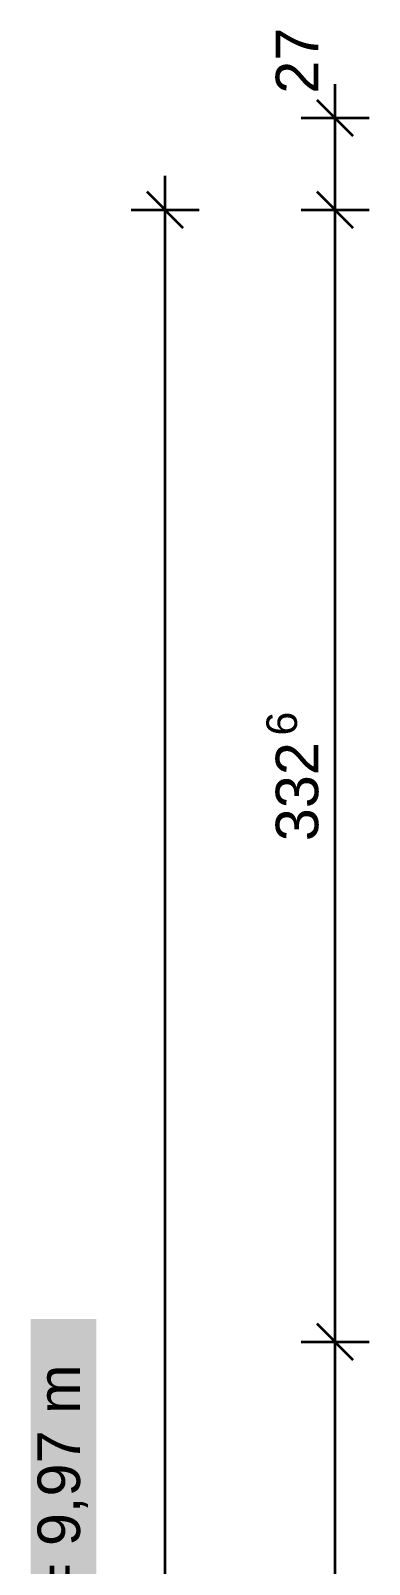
# Model space of a CAD drawing. Header units: metres. Extents: x -13 to 135, y -1 to 10.
# Drawn here: x -13.022 to -12.027, y 5.647 to 10.153 of the extents above; entities that cross this region are included whole.
import ezdxf

# ---------------------------------------------------------------- set-up
doc = ezdxf.new("R2010")
doc.units = ezdxf.units.M
doc.layers.add('A-MASKA', color=7, linetype='Continuous', lineweight=18)
doc.layers.add('A-WYMIARY', color=1, linetype='Continuous', lineweight=25)
doc.styles.add('PL_ARIAL', font='arial.ttf')

msp = doc.modelspace()

# ---------------------------------------------------------------- hatches: boundary and pattern name
at = {"layer": 'A-MASKA', "true_color": 0xffffff}
msp.add_hatch(color=7, dxfattribs=at).paths.add_polyline_path([(-12.83, 2.9099), (-12.83, 6.3681), (-13.0225, 6.3681), (-13.0225, 2.9099)])

# ---------------------------------------------------------------- linework, layer by layer
at = {"layer": 'A-WYMIARY', "lineweight": 35, "ltscale": 0.05}
for points in [[(-12.1275, -0.442), (-12.1275, 9.996)], [(-12.0745, 9.843), (-12.1805, 9.949)], [(-12.0275, 9.896), (-12.2275, 9.896)], [(-12.6275, -0.448), (-12.6275, 9.726)], [(-12.5745, 9.573), (-12.6805, 9.679)], [(-12.0745, 9.573), (-12.1805, 9.679)], [(-12.5275, 9.626), (-12.7275, 9.626)], [(-12.0275, 9.626), (-12.2275, 9.626)], [(-12.0745, 6.247), (-12.1805, 6.353)], [(-12.0275, 6.3), (-12.2275, 6.3)]]:
    msp.add_lwpolyline(points, dxfattribs=at)

# ---------------------------------------------------------------- texts
at = {"layer": 'A-WYMIARY', "style": 'PL_ARIAL'}
for s, height, p in [('27', 0.125, (-12.1775, 9.9675)), ('6', 0.09, (-12.24, 8.0819)), ('332', 0.125, (-12.1775, 7.7713)), ('wysokość budynku wg § 6 WT: H = 9,97 m', 0.125, (-12.8775, 2.9299))]:
    msp.add_text(s, height=height, rotation=90, dxfattribs=at).set_placement(p)

doc.saveas('drawing.dxf')
